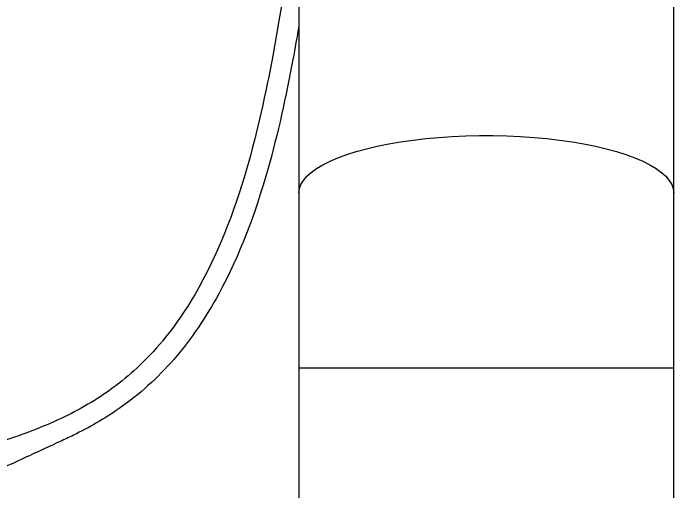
# Model space of a CAD drawing. Header units: inches. Extents: x -1851 to 6314, y -1304 to 4687.
# Drawn here: x -1333.54 to -1322.82, y 636.33 to 644.1 of the extents above; entities that cross this region are included whole.
import ezdxf

# ---------------------------------------------------------------- set-up
doc = ezdxf.new("R2010")
doc.units = ezdxf.units.IN
doc.header["$MEASUREMENT"] = 0
doc.layers.add('DC STRING CABLES', color=30, linetype='Continuous')
doc.layers.add('E-ARRY-TABL', color=9, linetype='Continuous')

msp = doc.modelspace()

# ---------------------------------------------------------------- linework, layer by layer
at = {"layer": 'DC STRING CABLES'}
for points, knots in [([(-1328.90427, 646.36494), (-1329.00508, 645.40175), (-1329.14003, 644.41813), (-1329.44169, 642.80082), (-1329.57514, 642.1825), (-1329.95928, 640.85915), (-1330.22609, 640.15909), (-1330.80142, 639.17687), (-1331.03903, 638.84749), (-1331.54377, 638.31202), (-1331.79892, 638.09523), (-1332.34346, 637.72799), (-1332.63235, 637.57453), (-1333.09532, 637.37156), (-1333.26291, 637.30614), (-1333.43291, 637.24635), (-1333.48344, 637.22858), (-1333.53418, 637.21131), (-1333.58491, 637.19404), (-1333.85924, 637.10066), (-1334.13356, 637.00727), (-1334.40788, 636.91389), (-1334.73343, 636.80307), (-1335.05897, 636.69225), (-1335.38452, 636.58143)], [5.15457521, 5.15457521, 5.15457521, 5.15457521, 7.98993795, 7.98993795, 9.67658056, 9.67658056, 11.68586125, 11.68586125, 12.79963808, 12.79963808, 13.7036105, 13.7036105, 14.60758292, 14.60758292, 15.10582563, 15.10582563, 15.10582563, 15.25390059, 15.25390059, 15.25390059, 16.0544781, 16.0544781, 16.0544781, 17.00455102, 17.00455102, 17.00455102, 17.00455102]), ([(-1328.90427, 643.89398), (-1328.93513, 643.71212), (-1328.96763, 643.52929), (-1329.11201, 642.7549), (-1329.24267, 642.14567), (-1329.61127, 640.85447), (-1329.86096, 640.17348), (-1330.4115, 639.16567), (-1330.65135, 638.80608), (-1331.19637, 638.17856), (-1331.49761, 637.90562), (-1332.06291, 637.51142), (-1332.3109, 637.36973), (-1332.56502, 637.24635), (-1332.63706, 637.21138), (-1332.70959, 637.17787), (-1332.78213, 637.14436), (-1332.94844, 637.06754), (-1333.11474, 636.99072), (-1333.28105, 636.91389), (-1333.52096, 636.80307), (-1333.76086, 636.69225), (-1334.00076, 636.58143), (-1334.12637, 636.52341), (-1334.25198, 636.46539), (-1334.37758, 636.40736)], [7.47877278, 7.47877278, 7.47877278, 7.47877278, 7.9877747, 7.9877747, 9.62277321, 9.62277321, 11.50333496, 11.50333496, 12.62233368, 12.62233368, 13.6409475, 13.6409475, 14.3830075, 14.3830075, 14.3830075, 14.59337778, 14.59337778, 14.59337778, 15.07571963, 15.07571963, 15.07571963, 15.77151121, 15.77151121, 15.77151121, 16.13580442, 16.13580442, 16.13580442, 16.13580442]), ([(-1332.21938, 635.38635), (-1332.33307, 635.45127), (-1332.4484, 635.51175), (-1332.56502, 635.56837), (-1332.63706, 635.60335), (-1332.70959, 635.63686), (-1332.78213, 635.67036), (-1332.94844, 635.74719), (-1333.11474, 635.82401), (-1333.28105, 635.90083), (-1333.52096, 636.01166), (-1333.76086, 636.12248), (-1334.00076, 636.2333), (-1334.24067, 636.34412), (-1334.48057, 636.45494), (-1334.72048, 636.56576), (-1334.73178, 636.57098), (-1334.74309, 636.57621), (-1334.7544, 636.58143)], [14.04246119, 14.04246119, 14.04246119, 14.04246119, 14.3830075, 14.3830075, 14.3830075, 14.59337778, 14.59337778, 14.59337778, 15.07571963, 15.07571963, 15.07571963, 15.77151121, 15.77151121, 15.77151121, 16.46730279, 16.46730279, 16.46730279, 16.50009763, 16.50009763, 16.50009763, 16.50009763])]:
    msp.add_open_spline(points, degree=3, knots=knots, dxfattribs=at)
at = {"layer": 'E-ARRY-TABL'}
for p, q in [((-1328.90427, 650.18196), (-1328.90427, 641.18125)), ((-1322.81593, 641.18125), (-1322.81593, 650.18196)), ((-1328.90427, 641.18125), (-1328.90427, 638.33855)), ((-1322.81593, 638.33855), (-1322.81593, 641.18125)), ((-1328.90427, 638.33855), (-1328.90427, 635.75215)), ((-1328.90427, 638.33855), (-1322.81593, 638.33855)), ((-1322.81593, 635.75215), (-1322.81593, 638.33855))]:
    msp.add_line(p, q, dxfattribs=at)
msp.add_lwpolyline([(-1328.90427, 641.18125), (-1328.89615, 641.24915), (-1328.87183, 641.3167), (-1328.83144, 641.38352), (-1328.7752, 641.44927), (-1328.7034, 641.51358), (-1328.61644, 641.57612), (-1328.51476, 641.63656), (-1328.39893, 641.69456), (-1328.26955, 641.74983), (-1328.12731, 641.80206), (-1327.97298, 641.85098), (-1327.80737, 641.89633), (-1327.63137, 641.93786), (-1327.44593, 641.97535), (-1327.25202, 642.00861), (-1327.05069, 642.03745), (-1326.843, 642.06173), (-1326.63007, 642.08131), (-1326.41303, 642.09608), (-1326.19304, 642.10598), (-1325.97128, 642.11094), (-1325.74892, 642.11094), (-1325.52715, 642.10598), (-1325.30716, 642.09608), (-1325.09012, 642.08131), (-1324.87719, 642.06173), (-1324.66951, 642.03745), (-1324.46817, 642.00861), (-1324.27426, 641.97535), (-1324.08882, 641.93786), (-1323.91282, 641.89633), (-1323.74722, 641.85098), (-1323.59288, 641.80206), (-1323.45065, 641.74983), (-1323.32126, 641.69456), (-1323.20543, 641.63656), (-1323.10376, 641.57612), (-1323.01679, 641.51358), (-1322.945, 641.44927), (-1322.88875, 641.38352), (-1322.84837, 641.3167), (-1322.82405, 641.24915), (-1322.81593, 641.18125), (-1322.81593, 641.18125)], dxfattribs=at)

doc.saveas('drawing.dxf')
